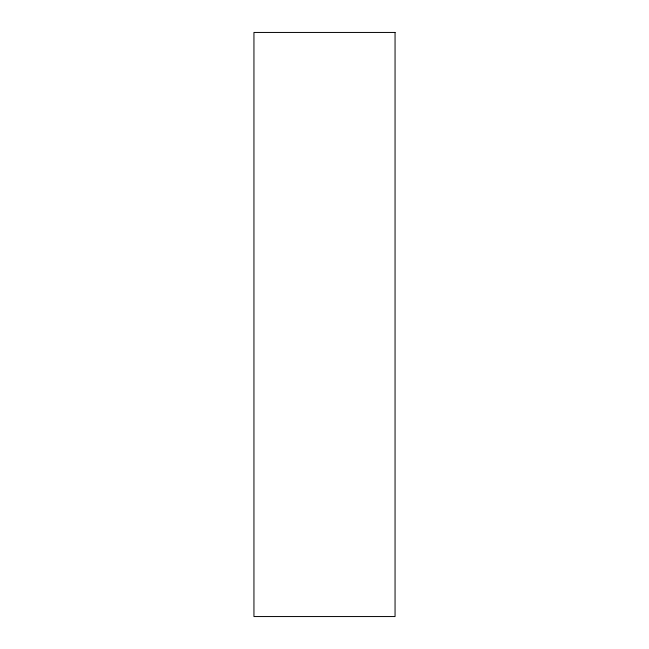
<?xml version="1.0" encoding="UTF-8"?>
<svg xmlns="http://www.w3.org/2000/svg" width="649" height="649" viewBox="0 0 649 649"><rect width="100%" height="100%" fill="white"/><g stroke="black" fill="none" stroke-linecap="round" stroke-linejoin="round"><path stroke-width="0.97" d="M395.054 32.45L253.946 32.45L253.946 616.55L395.054 616.55L395.054 32.45"/></g></svg>
